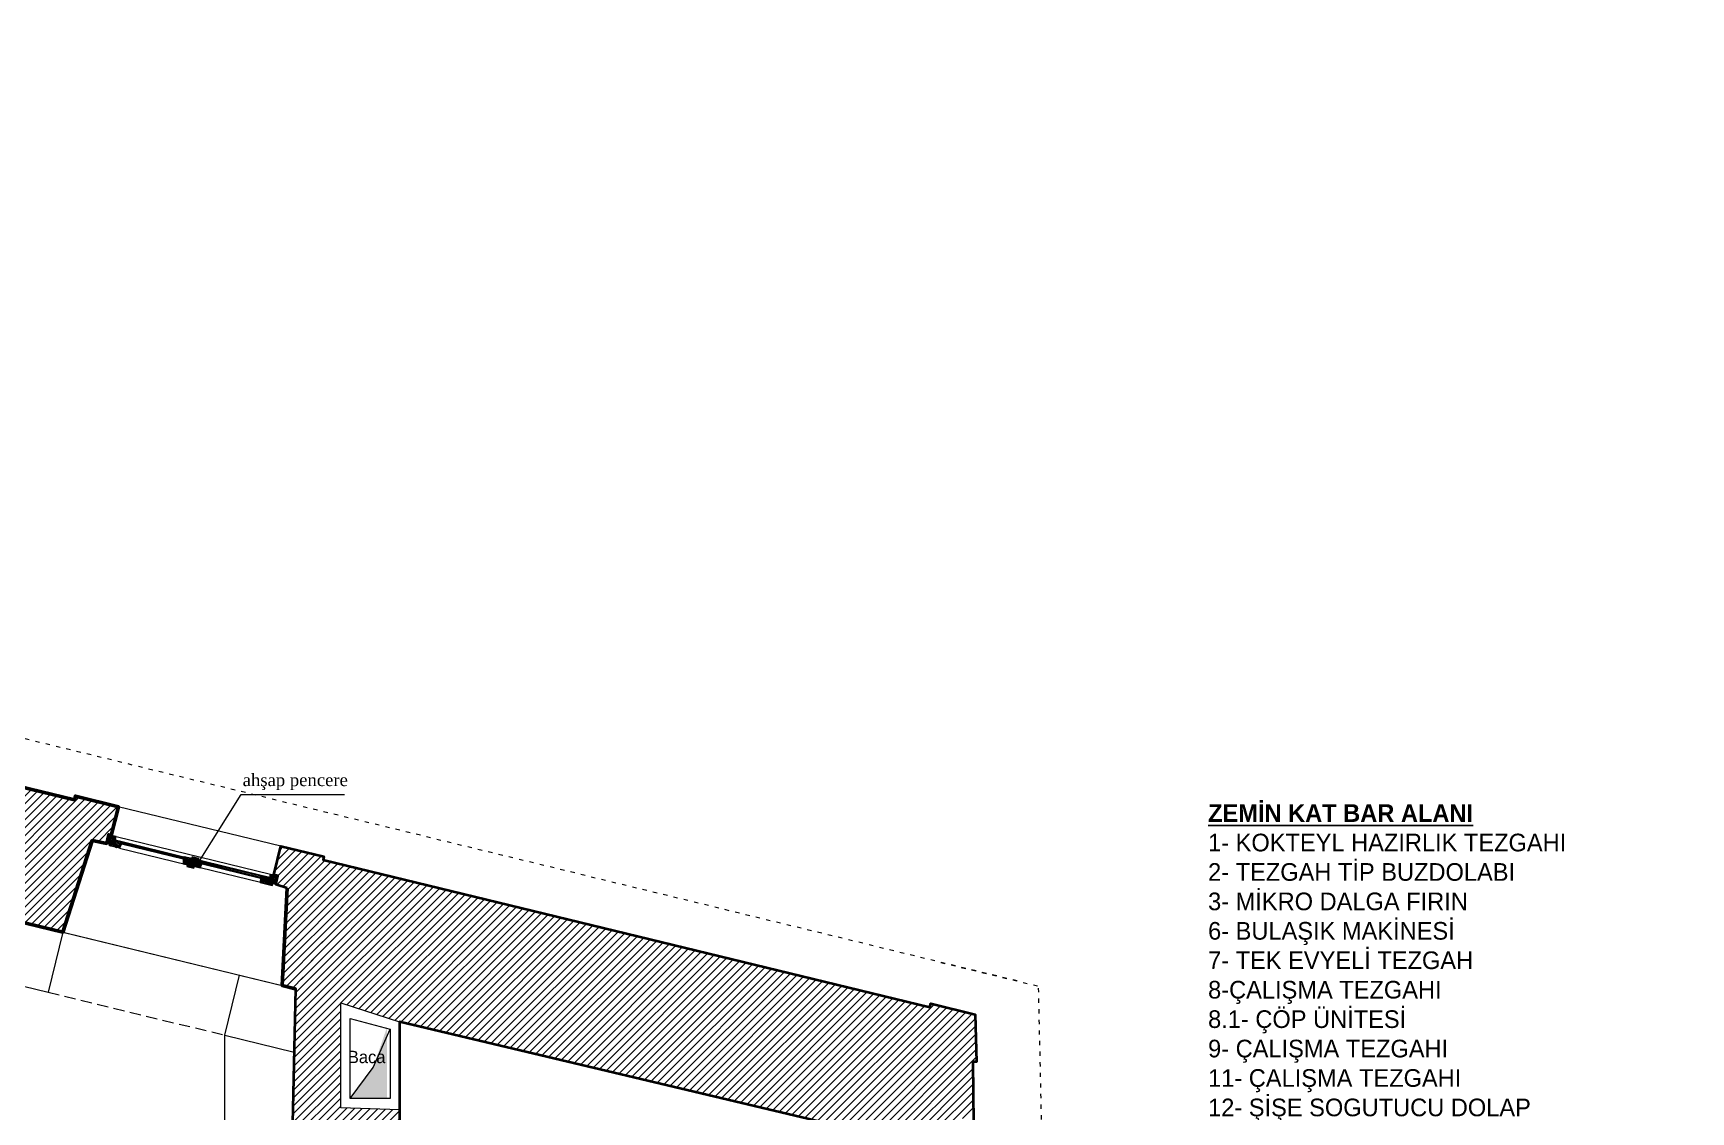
# Model space of a CAD drawing. Header units: millimetres. Extents: x 4980 to 19099, y 3891 to 5773.
# Drawn here: x 7710 to 8648, y 4911 to 5522 of the extents above; entities that cross this region are included whole.
import ezdxf

# ---------------------------------------------------------------- set-up
doc = ezdxf.new("R2010")
doc.units = ezdxf.units.MM
doc.linetypes.add('ACAD_ISO03W100', pattern=[30, 12, -18])
doc.linetypes.add('DASHED', pattern=[19.05, 12.7, -6.35])
for name, color, linetype, lineweight in [('a 0', 252, 'Continuous', 0), ('a 2', 132, 'Continuous', 20), ('a ahşap tarama', 46, 'Continuous', 0), ('a duvar', 84, 'Continuous', 50), ('a pencere 0', 252, 'Continuous', 0), ('a pencere cam', 121, 'Continuous', 0), ('a pencere doğrama', 41, 'Continuous', 20), ('derz', 8, 'Continuous', 0), ('k10', 216, 'Continuous', 15), ('no3_ahşap gorunus on kalın', 34, 'Continuous', 20), ('no3_duvar tarama', 253, 'Continuous', 9), ('no3_paslanmaz gorunus on', 163, 'Continuous', 18), ('p 40', 114, 'Continuous', 40), ('PLAN YAZI', 4, 'Continuous', 9), ('S Kanal', 7, 'Continuous', 0), ('TAVAN', 31, 'Continuous', 0)]:
    doc.layers.add(name, color=color, linetype=linetype, lineweight=lineweight)
doc.layers.add('a yazı', color=30, linetype='Continuous')
doc.layers.add('Kıtc-005 Yazı', color=7, linetype='Continuous')
doc.styles.get("Standard").update_dxf_attribs({"font": 'stylu.ttf', "height": 10})
pattern_1 = [(45, (81480.0954, 22599.253), (-2.24506403, 2.24506403), [])]
pattern_2 = [(346.323, (-7034.9864, 741.145), (3.67598, -6.0404612), [0.25, -4.75]), (256.323, (-7033.457, 738.972), (-6.0404612, -3.67598), [0.5, -4.5]), (301.323, (-7034.3103, 739.694), (-1.1822406, -4.8582206), [0.3535, -1.0605, 0.3535, -0.707, 2.475, -2.1215678]), (301.323, (-7035.1702, 741.447), (-1.1822406, -4.8582206), [0.35355, -0.7071, 0.35355, -5.6568678]), (301.323, (-7033.588, 740.5475), (-1.1822406, -4.8582206), [0.35355, -6.7175178]), (301.323, (-7033.043, 740.6722), (-1.1822406, -4.8582206), [0.35355, -6.7175178]), (301.323, (-7033.89, 740.3637), (-1.1822406, -4.8582206), [0.35355, -6.7175178]), (301.323, (-7034.192, 740.18), (-1.1822406, -4.8582206), [0.7071, -6.3639678]), (301.323, (-7033.8642, 736.2407), (-1.1822406, -4.8582206), [0.7071, -6.3639678]), (301.323, (-7034.737, 740.0552), (-1.1822406, -4.8582206), [1.4142, -5.6568678]), (301.323, (-7035.039, 739.8714), (-1.1822406, -4.8582206), [1.4142, -5.6568678]), (301.323, (-7032.236, 737.6455), (-1.1822406, -4.8582206), [1.4142, -5.6568678]), (301.323, (-7035.4002, 739.4447), (-1.1822406, -4.8582206), [1.06066, -6.0104078]), (301.323, (-7036.549, 738.9524), (-1.1822406, -4.8582206), [1.06066, -6.0104078]), (301.323, (-7035.945, 739.32), (-1.1822406, -4.8582206), [1.06066, -6.0104078]), (301.323, (-7033.142, 737.094), (-1.1822406, -4.8582206), [1.767767, -5.3033008]), (301.323, (-7033.687, 736.9694), (-1.1822406, -4.8582206), [1.767767, -5.3033008]), (301.323, (-7032.9055, 738.0657), (-1.1822406, -4.8582206), [2.4748737, -4.596194]), (319.757949, (-7034.6188, 740.541), (4.85822058, -1.1822406), [0.559017, -10.6213229]), (319.757949, (-7034.0018, 738.8471), (4.85822058, -1.1822406), [0.559017, -10.6213229]), (319.757949, (-7034.1265, 739.392), (4.85822058, -1.1822406), [0.559017, -10.6213229]), (319.757949, (-7034.7435, 741.086), (4.85822058, -1.1822406), [1.118034, -10.0623059]), (319.757949, (-7034.3039, 738.6633), (4.85822058, -1.1822406), [1.677051, -9.5032889]), (319.757949, (-7034.8488, 738.5386), (4.85822058, -1.1822406), [2.236068, -8.9442719]), (319.757949, (-7035.3937, 738.414), (4.85822058, -1.1822406), [2.236068, -8.9442719]), (319.757949, (-7036.4771, 737.1338), (4.85822058, -1.1822406), [2.236068, -8.9442719]), (319.757949, (-7036.359, 737.6196), (4.85822058, -1.1822406), [2.795085, -8.3852549]), (319.757949, (-7035.9978, 738.0463), (4.85822058, -1.1822406), [2.795085, -8.3852549]), (282.888051, (-7033.8245, 739.5758), (-1.1822406, -4.85822058), [0.559017, -10.6213229]), (282.888051, (-7034.435, 740.239), (-1.1822406, -4.85822058), [0.559017, -10.6213229]), (282.888051, (-7034.9864, 741.145), (-1.1822406, -4.85822058), [1.118034, -10.0623059]), (282.888051, (-7033.7063, 740.0617), (-1.1822406, -4.85822058), [1.118034, -10.0623059]), (282.888051, (-7035.4131, 741.5062), (-1.1822406, -4.85822058), [1.677051, -9.5032889]), (282.888051, (-7035.899, 741.6244), (-1.1822406, -4.85822058), [2.236068, -8.9442719]), (282.888051, (-7031.5857, 740.3175), (-1.1822406, -4.85822058), [2.236068, -8.9442719]), (282.888051, (-7033.4043, 740.2455), (-1.1822406, -4.85822058), [2.236068, -8.9442719]), (282.888051, (-7032.3144, 740.4948), (-1.1822406, -4.85822058), [2.795085, -8.3852549]), (282.888051, (-7032.8593, 740.3702), (-1.1822406, -4.85822058), [2.795085, -8.3852549])]
pattern_3 = [(346.323, (-10404.2883, 1402.0273), (3.67598, -6.0404612), [0.25, -4.75]), (256.323, (-10402.759, 1399.854), (-6.0404612, -3.67598), [0.5, -4.5]), (301.323, (-10403.6123, 1400.5763), (-1.1822406, -4.8582206), [0.3535, -1.0605, 0.3535, -0.707, 2.475, -2.1215678]), (301.323, (-10404.472, 1402.3293), (-1.1822406, -4.8582206), [0.35355, -0.7071, 0.35355, -5.6568678]), (301.323, (-10402.89, 1401.4297), (-1.1822406, -4.8582206), [0.35355, -6.7175178]), (301.323, (-10402.345, 1401.5544), (-1.1822406, -4.8582206), [0.35355, -6.7175178]), (301.323, (-10403.192, 1401.246), (-1.1822406, -4.8582206), [0.35355, -6.7175178]), (301.323, (-10403.494, 1401.062), (-1.1822406, -4.8582206), [0.7071, -6.3639678]), (301.323, (-10403.166, 1397.123), (-1.1822406, -4.8582206), [0.7071, -6.3639678]), (301.323, (-10404.039, 1400.9374), (-1.1822406, -4.8582206), [1.4142, -5.6568678]), (301.323, (-10404.341, 1400.7536), (-1.1822406, -4.8582206), [1.4142, -5.6568678]), (301.323, (-10401.5378, 1398.5277), (-1.1822406, -4.8582206), [1.4142, -5.6568678]), (301.323, (-10404.702, 1400.327), (-1.1822406, -4.8582206), [1.06066, -6.0104078]), (301.323, (-10405.851, 1399.8346), (-1.1822406, -4.8582206), [1.06066, -6.0104078]), (301.323, (-10405.247, 1400.2022), (-1.1822406, -4.8582206), [1.06066, -6.0104078]), (301.323, (-10402.444, 1397.9763), (-1.1822406, -4.8582206), [1.767767, -5.3033008]), (301.323, (-10402.9888, 1397.8516), (-1.1822406, -4.8582206), [1.767767, -5.3033008]), (301.323, (-10402.2074, 1398.948), (-1.1822406, -4.8582206), [2.4748737, -4.5961941]), (319.757949, (-10403.9207, 1401.4232), (4.85822058, -1.1822406), [0.559017, -10.6213229]), (319.757949, (-10403.3038, 1399.7293), (4.85822058, -1.1822406), [0.559017, -10.6213229]), (319.757949, (-10403.4285, 1400.2742), (4.85822058, -1.1822406), [0.559017, -10.6213229]), (319.757949, (-10404.0454, 1401.9682), (4.85822058, -1.1822406), [1.118034, -10.0623059]), (319.757949, (-10403.6058, 1399.5455), (4.85822058, -1.1822406), [1.677051, -9.5032889]), (319.757949, (-10404.1507, 1399.4208), (4.85822058, -1.1822406), [2.236068, -8.9442719]), (319.757949, (-10404.6957, 1399.2961), (4.85822058, -1.1822406), [2.236068, -8.9442719]), (319.757949, (-10405.779, 1398.016), (4.85822058, -1.1822406), [2.236068, -8.9442719]), (319.757949, (-10405.6608, 1398.5018), (4.85822058, -1.1822406), [2.795085, -8.3852549]), (319.757949, (-10405.2997, 1398.9285), (4.85822058, -1.1822406), [2.795085, -8.3852549]), (282.888051, (-10403.1264, 1400.458), (-1.1822406, -4.85822058), [0.559017, -10.6213229]), (282.888051, (-10403.737, 1401.1212), (-1.1822406, -4.85822058), [0.559017, -10.6213229]), (282.888051, (-10404.2883, 1402.0273), (-1.1822406, -4.85822058), [1.118034, -10.0623059]), (282.888051, (-10403.0082, 1400.9439), (-1.1822406, -4.85822058), [1.118034, -10.0623059]), (282.888051, (-10404.715, 1402.3884), (-1.1822406, -4.85822058), [1.677051, -9.5032889]), (282.888051, (-10405.2009, 1402.5066), (-1.1822406, -4.85822058), [2.236068, -8.9442719]), (282.888051, (-10400.8876, 1401.1997), (-1.1822406, -4.85822058), [2.236068, -8.9442719]), (282.888051, (-10402.7062, 1401.1277), (-1.1822406, -4.85822058), [2.236068, -8.9442719]), (282.888051, (-10401.6163, 1401.377), (-1.1822406, -4.85822058), [2.795085, -8.3852549]), (282.888051, (-10402.1613, 1401.2523), (-1.1822406, -4.85822058), [2.795085, -8.3852549])]
pattern_4 = [(346.323, (-7034.9864, 741.145), (3.67598, -6.0404612), [0.25, -4.75]), (256.323, (-7033.457, 738.972), (-6.0404612, -3.67598), [0.5, -4.5]), (301.323, (-7034.3103, 739.694), (-1.1822406, -4.8582206), [0.3535, -1.0605, 0.3535, -0.707, 2.475, -2.1215678]), (301.323, (-7035.1702, 741.447), (-1.1822406, -4.8582206), [0.35355, -0.7071, 0.35355, -5.6568678]), (301.323, (-7033.588, 740.5475), (-1.1822406, -4.8582206), [0.35355, -6.7175178]), (301.323, (-7033.043, 740.6722), (-1.1822406, -4.8582206), [0.35355, -6.7175178]), (301.323, (-7033.89, 740.3637), (-1.1822406, -4.8582206), [0.35355, -6.7175178]), (301.323, (-7034.192, 740.18), (-1.1822406, -4.8582206), [0.7071, -6.3639678]), (301.323, (-7033.8642, 736.2407), (-1.1822406, -4.8582206), [0.7071, -6.3639678]), (301.323, (-7034.737, 740.0552), (-1.1822406, -4.8582206), [1.4142, -5.6568678]), (301.323, (-7035.039, 739.8714), (-1.1822406, -4.8582206), [1.4142, -5.6568678]), (301.323, (-7032.236, 737.6455), (-1.1822406, -4.8582206), [1.4142, -5.6568678]), (301.323, (-7035.4002, 739.4447), (-1.1822406, -4.8582206), [1.06066, -6.0104078]), (301.323, (-7036.549, 738.9524), (-1.1822406, -4.8582206), [1.06066, -6.0104078]), (301.323, (-7035.945, 739.32), (-1.1822406, -4.8582206), [1.06066, -6.0104078]), (301.323, (-7033.142, 737.094), (-1.1822406, -4.8582206), [1.767767, -5.3033008]), (301.323, (-7033.687, 736.9694), (-1.1822406, -4.8582206), [1.767767, -5.3033008]), (301.323, (-7032.9055, 738.0657), (-1.1822406, -4.8582206), [2.4748737, -4.596194]), (319.757949, (-7034.6188, 740.541), (4.85822058, -1.1822406), [0.559017, -10.6213229]), (319.757949, (-7034.0018, 738.8471), (4.85822058, -1.1822406), [0.559017, -10.6213229]), (319.757949, (-7034.1265, 739.392), (4.85822058, -1.1822406), [0.559017, -10.6213229]), (319.757949, (-7034.7435, 741.086), (4.85822058, -1.1822406), [1.118034, -10.0623059]), (319.757949, (-7034.3039, 738.6633), (4.85822058, -1.1822406), [1.677051, -9.5032889]), (319.757949, (-7034.8488, 738.5386), (4.85822058, -1.1822406), [2.236068, -8.9442719]), (319.757949, (-7035.3937, 738.414), (4.85822058, -1.1822406), [2.236068, -8.9442719]), (319.757949, (-7036.4771, 737.1338), (4.85822058, -1.1822406), [2.236068, -8.9442719]), (319.757949, (-7036.359, 737.6196), (4.85822058, -1.1822406), [2.795085, -8.3852549]), (319.757949, (-7035.9978, 738.0463), (4.85822058, -1.1822406), [2.795085, -8.3852549]), (282.888051, (-7033.8245, 739.5758), (-1.1822406, -4.85822058), [0.559017, -10.6213229]), (282.888051, (-7034.435, 740.239), (-1.1822406, -4.85822058), [0.559017, -10.6213229]), (282.888051, (-7034.9864, 741.145), (-1.1822406, -4.85822058), [1.118034, -10.0623059]), (282.888051, (-7033.7063, 740.0617), (-1.1822406, -4.85822058), [1.118034, -10.0623059]), (282.888051, (-7035.4131, 741.5062), (-1.1822406, -4.85822058), [1.677051, -9.5032889]), (282.888051, (-7035.899, 741.6244), (-1.1822406, -4.85822058), [2.236068, -8.9442719]), (282.888051, (-7031.5857, 740.3175), (-1.1822406, -4.85822058), [2.236068, -8.9442719]), (282.888051, (-7033.4043, 740.2455), (-1.1822406, -4.85822058), [2.236068, -8.9442719]), (282.888051, (-7032.3144, 740.4948), (-1.1822406, -4.85822058), [2.795085, -8.3852549]), (282.888051, (-7032.8593, 740.3702), (-1.1822406, -4.85822058), [2.795085, -8.3852549])]

# ---------------------------------------------------------------- blocks, each defined once
blk = doc.blocks.new('ththh')
at = {"layer": 'PLAN YAZI'}
h = blk.add_hatch(color=256, dxfattribs=at)
h.dxf.hatch_style = 1
edge = h.paths.add_edge_path()
edge.add_ellipse((-68255.92, -25917.14), major_axis=(-0.021, 0.888), ratio=0.6911, start_angle=0, end_angle=360)
for p, q in [((-68255.92, -25917.14), (-68231.35, -25877.67)), ((-68231.35, -25877.67), (-68172.76, -25877.66))]:
    blk.add_line(p, q, dxfattribs=at)
blk.add_ellipse((-68255.92, -25917.14), major_axis=(0, 0.888), ratio=0.6911, start_param=4.712389, end_param=10.995574, dxfattribs=at)
at = {"layer": 'PLAN YAZI', "insert": (-68230.4, -25865.89), "char_height": 7, "width": 63.3955, "attachment_point": 1}
blk.add_mtext('{\\fTimes New Roman|b0|i0|c162|p18;ahşap pencere}', dxfattribs=at)

msp = doc.modelspace()

# ---------------------------------------------------------------- hatches: boundary and pattern name
at = {"layer": 'a ahşap tarama', "lineweight": 5}
h = msp.add_hatch(dxfattribs=at)
h.set_pattern_fill('WOODFACE', color=256, scale=5, angle=346.323, style=0, pattern_type=2)
h.set_pattern_definition(pattern_3)
h.paths.add_polyline_path([(7751.26, 5062.89), (7754.41, 5062.12), (7755.12, 5065.03), (7756.09, 5064.79), (7756.57, 5066.74), (7754.63, 5067.22), (7752.44, 5067.75)])
h = msp.add_hatch(dxfattribs=at)
h.set_pattern_fill('WOODFACE', color=256, scale=5, angle=346.323, style=0, pattern_type=2)
h.set_pattern_definition(pattern_4)
h.paths.add_polyline_path([(7759.98, 5063.85), (7759.63, 5062.4), (7758.55, 5060.09), (7752.72, 5061.51), (7752.96, 5062.48), (7754.41, 5062.12), (7755.12, 5065.03), (7756.09, 5064.79)])
h = msp.add_hatch(dxfattribs=at)
h.set_pattern_fill('WOODFACE', color=256, scale=5, angle=346.323, style=0, pattern_type=2)
h.set_pattern_definition(pattern_2)
h.paths.add_polyline_path([(7794.96, 5055.34), (7794.61, 5053.89), (7794.5, 5051.34), (7796.93, 5050.75), (7796.69, 5049.78), (7800.58, 5048.83), (7800.82, 5049.8), (7799.36, 5050.16), (7800.21, 5053.64), (7800.31, 5054.04), (7795.16, 5055.29)])
h = msp.add_hatch(dxfattribs=at)
h.set_pattern_fill('WOODFACE', color=256, scale=5, angle=346.323, style=0, pattern_type=2)
h.set_pattern_definition(pattern_2)
h.paths.add_polyline_path([(7804.22, 5048.97), (7805.29, 5051.28), (7805.65, 5052.74), (7803.22, 5053.33), (7803.46, 5054.3), (7799.57, 5055.25), (7799.33, 5054.28), (7800.31, 5054.04), (7799.46, 5050.56), (7799.36, 5050.16)])
h = msp.add_hatch(dxfattribs=at)
h.set_pattern_fill('WOODFACE', color=256, scale=5, angle=346.323, style=0, pattern_type=2)
h.set_pattern_definition(pattern_4)
h.paths.add_polyline_path([(7838.68, 5044.69), (7838.33, 5043.25), (7838.22, 5040.7), (7845.03, 5039.04), (7845.26, 5040.01), (7843.8, 5040.36), (7844.51, 5043.27), (7843.54, 5043.5)])
h = msp.add_hatch(dxfattribs=at)
h.set_pattern_fill('WOODFACE', color=256, scale=5, angle=346.323, style=0, pattern_type=2)
h.set_pattern_definition(pattern_3)
h.paths.add_polyline_path([(7846.96, 5039.59), (7843.8, 5040.36), (7844.51, 5043.27), (7843.54, 5043.5), (7844.01, 5045.46), (7845.96, 5044.98), (7848.14, 5044.45)])
at = {"layer": 'a pencere cam', "lineweight": 5}
for points in [[(7759.75, 5062.88), (7794.72, 5054.37), (7794.84, 5054.86), (7759.86, 5063.37)], [(7805.41, 5051.77), (7838.45, 5043.73), (7838.57, 5044.22), (7805.53, 5052.26)]]:
    msp.add_hatch(color=256, dxfattribs=at).paths.add_polyline_path(points)
at = {"layer": 'no3_duvar tarama'}
h = msp.add_hatch(dxfattribs=at)
h.set_pattern_fill('ANSI31', color=256, style=0)
h.set_pattern_definition([(45, (77489.65, 25972.4954), (-2.24506403, 2.24506403), [])])
edge = h.paths.add_edge_path()
edge.add_line((7331.02, 5185.01), (7331.49, 5186.95))
edge.add_line((7331.49, 5186.95), (7307.19, 5192.84))
edge.add_line((7307.19, 5192.84), (7303.24, 5176.5))
edge.add_line((7303.24, 5176.5), (7305.43, 5175.96))
edge.add_line((7305.43, 5175.96), (7304.24, 5171.11))
edge.add_line((7304.24, 5171.11), (7310.77, 5169.1))
edge.add_line((7310.77, 5169.1), (7305.61, 5115))
edge.add_line((7305.61, 5115), (7473.22, 5074.21))
edge.add_line((7473.22, 5074.21), (7726.41, 5012.59))
edge.add_line((7726.41, 5012.59), (7742.94, 5064.44))
edge.add_line((7742.94, 5064.44), (7751.25, 5062.88))
edge.add_line((7751.25, 5062.88), (7752.43, 5067.74))
edge.add_line((7752.43, 5067.74), (7753.81, 5067.42))
edge.add_line((7753.81, 5067.42), (7757.84, 5083.61))
edge.add_line((7757.84, 5083.61), (7733.52, 5089.66))
edge.add_line((7733.52, 5089.66), (7732.97, 5087.57))
edge.add_line((7732.97, 5087.57), (7331, 5184.9))
h = msp.add_hatch(dxfattribs=at)
h.set_pattern_fill('ANSI31', color=256, style=0)
h.set_pattern_definition(pattern_1)
h.paths.add_polyline_path([(7896.33, 5048.02), (7873.74, 5053.5), (7874.21, 5055.44), (7849.91, 5061.32), (7845.96, 5044.98), (7848.14, 5044.45), (7846.96, 5039.59), (7853.49, 5037.59), (7850.63, 4982.36), (7856.75, 4980.87), (7857.93, 4980.58), (7858.34, 4980.49), (7858.9, 4980.47)])
h = msp.add_hatch(dxfattribs=at)
h.set_pattern_fill('ANSI31', color=256, style=0)
h.set_pattern_definition(pattern_1)
h.paths.add_polyline_path([(7883.79, 4972.56), (7917.1, 4961.71), (7927, 4959.2), (8171.35, 4901.31), (8171.24, 4880.34), (8242.07, 4909.53), (8241.73, 4939.13), (8243.81, 4939.18), (8243.19, 4965.97), (8217.93, 4972.12), (8217.45, 4970.17), (7896.33, 5048.02), (7858.29, 4980.5), (7853.09, 4743.63), (7877.61, 4743.31), (7877.81, 4752.83), (7917.22, 4761.72), (7917.1, 4911.94), (7883.79, 4913.05)])
at = {"layer": 'TAVAN'}
msp.add_hatch(color=256, dxfattribs=at).paths.add_polyline_path([(7889.13, 4918.4), (7909.97, 4918.4), (7909.97, 4958.71), (7902.19, 4936.02)])

# ---------------------------------------------------------------- linework, layer by layer
at = {"layer": 'a 2', "linetype": 'ACAD_ISO03W100', "ltscale": 0.2}
msp.add_line((8266.95, 4984.93, -0.53), (6067.11, 5521.76, -0.53), dxfattribs=at)
at = {"layer": 'a 2', "elevation": -0.53}
for points in [[(7849.91, 5061.32), (7757.75, 5083.63)], [(7726.41, 5012.59), (7850.63, 4982.36)]]:
    msp.add_lwpolyline(points, dxfattribs=at)
at = {"layer": 'a 2', "linetype": 'ACAD_ISO03W100', "ltscale": 0.2, "elevation": -0.53}
for points in [[(8223.61, 4995.48), (8279.02, 4981.99)], [(8252.39, 4522.67), (8289.4, 4522.66), (8279.02, 4981.99)]]:
    msp.add_lwpolyline(points, dxfattribs=at)
at = {"layer": 'a duvar', "elevation": -0.53}
for points in [[(7331.02, 5185.01), (7331.49, 5186.95), (7307.19, 5192.84), (7303.24, 5176.5), (7305.43, 5175.96), (7304.24, 5171.11), (7310.77, 5169.1), (7305.61, 5115), (7305.61, 5115), (7473.22, 5074.21), (7473.22, 5074.21), (7726.41, 5012.59), (7742.94, 5064.44), (7751.25, 5062.88), (7752.43, 5067.74), (7753.81, 5067.42), (7757.84, 5083.61), (7733.52, 5089.66), (7732.97, 5087.57), (7331, 5184.9)], [(7857.93, 4980.58), (7850.63, 4982.36), (7853.49, 5037.59)]]:
    msp.add_lwpolyline(points, dxfattribs=at)
at = {"layer": 'a pencere 0', "elevation": -0.53}
for points in [[(7756.59, 5066.74), (7844.03, 5045.45)], [(7794.63, 5053.88), (7759.65, 5062.39)], [(7760, 5063.85), (7794.98, 5055.34)], [(7758.57, 5060.08), (7804.24, 5048.97)], [(7805.32, 5051.28), (7838.35, 5043.24)], [(7838.71, 5044.7), (7805.67, 5052.74)], [(7838.25, 5040.69), (7804.24, 5048.97)]]:
    msp.add_lwpolyline(points, dxfattribs=at)
at = {"layer": 'a pencere cam', "lineweight": 5}
for p, q in [((7759.86, 5063.37, -0.53), (7794.84, 5054.86, -0.53)), ((7838.57, 5044.22, -0.53), (7805.53, 5052.26, -0.53))]:
    msp.add_line(p, q, dxfattribs=at)
at = {"layer": 'a pencere cam', "lineweight": 5, "elevation": -0.53}
for points in [[(7759.75, 5062.88), (7794.72, 5054.37), (7794.84, 5054.86), (7759.86, 5063.37)], [(7805.41, 5051.77), (7838.45, 5043.73), (7838.57, 5044.22), (7805.53, 5052.26)]]:
    msp.add_lwpolyline(points, close=True, dxfattribs=at)
for points in [[(7794.72, 5054.37), (7759.75, 5062.88)], [(7805.41, 5051.77), (7838.45, 5043.73)]]:
    msp.add_lwpolyline(points, dxfattribs=at)
at = {"layer": 'a pencere doğrama', "elevation": -0.53}
for points in [[(7751.26, 5062.89), (7754.41, 5062.12), (7755.12, 5065.03), (7756.09, 5064.79), (7756.57, 5066.74), (7754.63, 5067.22), (7752.44, 5067.75), (7751.26, 5062.89)], [(7759.98, 5063.85), (7759.63, 5062.4), (7758.55, 5060.09), (7752.72, 5061.51), (7752.96, 5062.48), (7754.41, 5062.12), (7755.12, 5065.03), (7756.09, 5064.79), (7759.98, 5063.85)], [(7794.96, 5055.34), (7794.61, 5053.89), (7794.5, 5051.34), (7796.93, 5050.75), (7796.69, 5049.78), (7800.58, 5048.83), (7800.82, 5049.8), (7799.36, 5050.16), (7800.21, 5053.64), (7800.31, 5054.04), (7795.16, 5055.29), (7794.96, 5055.34)], [(7804.22, 5048.97), (7805.29, 5051.28), (7805.65, 5052.74), (7803.22, 5053.33), (7803.46, 5054.3), (7799.57, 5055.25), (7799.33, 5054.28), (7800.31, 5054.04), (7799.46, 5050.56), (7799.36, 5050.16), (7804.22, 5048.97), (7804.22, 5048.97)], [(7838.68, 5044.69), (7838.33, 5043.25), (7838.22, 5040.7), (7845.03, 5039.04), (7845.26, 5040.01), (7843.8, 5040.36), (7844.51, 5043.27), (7843.54, 5043.5), (7838.68, 5044.69)], [(7846.96, 5039.59), (7843.8, 5040.36), (7844.51, 5043.27), (7843.54, 5043.5), (7844.01, 5045.46), (7845.96, 5044.98), (7848.14, 5044.45), (7846.96, 5039.59)]]:
    msp.add_lwpolyline(points, dxfattribs=at)
at = {"layer": 'derz', "color": 3, "elevation": -0.53}
msp.add_lwpolyline([(7889.13, 4963.78), (7911.75, 4957.6), (7911.75, 4918.36), (7889.13, 4918.4)], close=True, dxfattribs=at)
at = {"layer": 'k10', "elevation": -0.53}
for points in [[(7927, 4959.2), (7917.1, 4961.71)], [(7917.22, 4761.72), (7917.1, 4911.94)]]:
    msp.add_lwpolyline(points, dxfattribs=at)
at = {"layer": 'no3_ahşap gorunus on kalın'}
for p, q in [((7649.47, 4995.29, -0.53), (7718.14, 4978.58, -0.53)), ((7818.09, 4954.26, -0.53), (7857.5, 4944.67, -0.53))]:
    msp.add_line(p, q, dxfattribs=at)
at = {"layer": 'no3_ahşap gorunus on kalın', "elevation": -0.53}
for points in [[(7649.47, 4806.79), (7649.47, 5031.31), (7649.47, 5031.31), (7726.41, 5012.59)], [(7726.41, 5012.59), (7718.14, 4978.58)], [(7818.09, 4954.26), (7826.36, 4988.27)], [(7853.09, 4743.63), (7818.09, 4743.63), (7818.09, 4954.26)]]:
    msp.add_lwpolyline(points, dxfattribs=at)
at = {"layer": 'no3_ahşap gorunus on kalın', "linetype": 'DASHED', "ltscale": 0.5, "elevation": -0.53}
msp.add_lwpolyline([(7718.14, 4978.58), (7818.09, 4954.26)], dxfattribs=at)
at = {"layer": 'no3_duvar tarama', "elevation": -0.53}
msp.add_lwpolyline([(7649.47, 5031.31), (7858.29, 4980.5)], dxfattribs=at)
at = {"layer": 'no3_paslanmaz gorunus on', "elevation": -0.53}
msp.add_lwpolyline([(7826.36, 4988.27), (7858.29, 4980.5), (7853.09, 4743.63)], dxfattribs=at)
at = {"layer": 'p 40', "elevation": -0.53}
for points in [[(7853.49, 5037.59), (7846.96, 5039.59), (7848.14, 5044.45), (7845.96, 5044.98), (7849.91, 5061.32), (7874.21, 5055.44), (7873.74, 5053.5), (8217.45, 4970.17), (8217.93, 4972.12), (8243.19, 4965.97), (8243.81, 4939.18), (8241.73, 4939.13), (8242.92, 4834.98)], [(7853.09, 4743.63), (7858.29, 4980.5), (7850.63, 4982.36), (7853.49, 5037.59)], [(8171.35, 4901.31), (7917.1, 4961.71), (7917.22, 4761.72)]]:
    msp.add_lwpolyline(points, dxfattribs=at)
at = {"layer": 'S Kanal', "color": 3, "elevation": -0.53}
msp.add_lwpolyline([(7883.79, 4972.56), (7917.1, 4961.71), (7917.1, 4911.94), (7883.79, 4913.05)], close=True, dxfattribs=at)
at = {"layer": 'TAVAN', "elevation": -0.53}
msp.add_lwpolyline([(7889.13, 4918.4), (7902.19, 4936.02), (7911.75, 4957.6)], dxfattribs=at)

# ---------------------------------------------------------------- block references
at = {"layer": 'a 0'}
msp.add_blockref('ththh', (76058.65, 30968.2, -0.53), dxfattribs=at)

# ---------------------------------------------------------------- texts
at = {"layer": 'a yazı', "insert": (7887.8, 4945.4, -0.53), "char_height": 13, "width": 64.9315, "attachment_point": 1}
msp.add_mtext('{\\H0.53846x;Baca}', dxfattribs=at)
at = {"layer": 'Kıtc-005 Yazı', "insert": (8375.04, 5085.02), "char_height": 10, "attachment_point": 1}
msp.add_mtext_dynamic_manual_height_columns('{\\fStylus BT|b1|i0|c162|p34;\\L\\C1;ZEMİN KAT BAR ALANI}\\P1- KOKTEYL HAZIRLIK TEZGAHI\\P2- TEZGAH TİP BUZDOLABI\\P3- MİKRO DALGA FIRIN\\P6- BULAŞIK MAKİNESİ\\P7- TEK EVYELİ TEZGAH\\P8-ÇALIŞMA TEZGAHI\\P8.1- ÇÖP ÜNİTESİ\\P9- ÇALIŞMA TEZGAHI\\P11- ÇALIŞMA TEZGAHI\\P12- ŞİŞE SOGUTUCU DOLAP\\P14- KAHVE ÇEKMECELİ ÇALIŞMA TEZGAHI\\P15- BUZ MAKİNESİ\\P16- ÇALIŞMA TEZGAHI\\P17- TEGZAH TİP BUZDOLABI\\P18- ÇALIŞMA TEZGAHI\\P19- SOGUK TEŞHİR ÜNİTESİ\\P20- TEZGAH TİP BUZDOLABI\\P20.2-KASA TEZGAHI ÜZERİ CORİAN TABLA', width=701.8034, gutter_width=50, heights=[0], dxfattribs=at)

doc.saveas('drawing.dxf')
